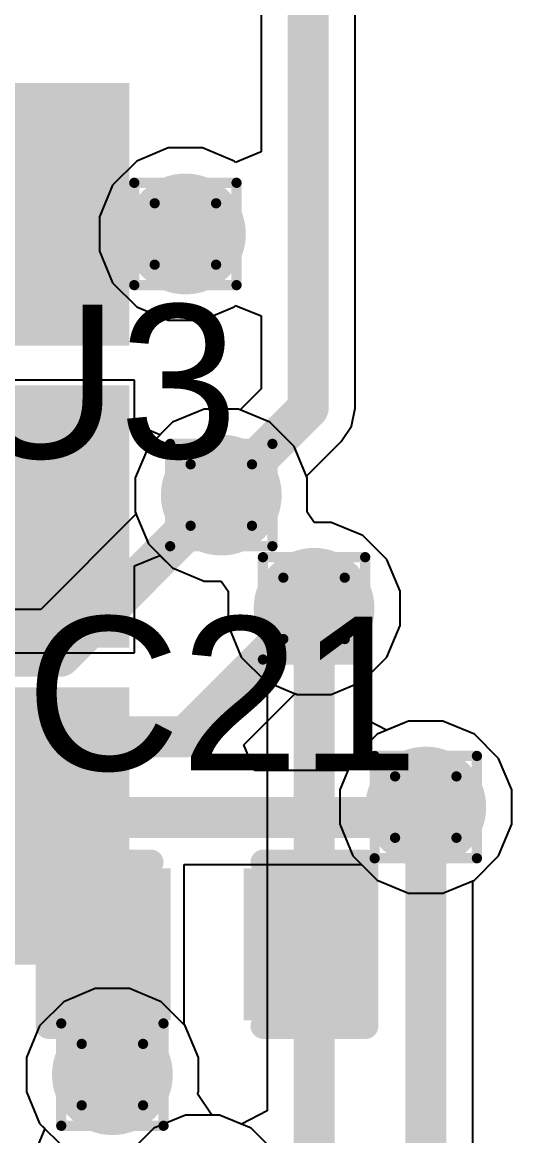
# Model space of a CAD drawing. Header units: inches. Extents: x -22 to 5433, y -13 to 5447.
# Drawn here: x 32.63 to 35.06, y 15.31 to 20.83 of the extents above; entities that cross this region are included whole.
import ezdxf

# ---------------------------------------------------------------- set-up
doc = ezdxf.new("R2010")
doc.units = ezdxf.units.IN
for name, color, linetype in [('Bottom Layer', 5, 'Continuous'), ('Bottom Paste', 16, 'Continuous'), ('Bottom Solder', 6, 'Continuous'), ('Drill Drawing', 1, 'Continuous'), ('Ground', 16, 'Continuous'), ('Power', 76, 'Continuous'), ('Top Layer', 1, 'Continuous'), ('Top Overlay', 2, 'Continuous'), ('Top Paste', 8, 'Continuous'), ('Top Solder', 216, 'Continuous'), ('Via Holes', 16, 'Continuous')]:
    doc.layers.add(name, color=color, linetype=linetype)
doc.styles.add('Arial', font='', dxfattribs={"height": 0.2})
doc.styles.get('Arial').set_extended_font_data('Arial')

msp = doc.modelspace()

# ---------------------------------------------------------------- hatches: boundary and pattern name
at = {"layer": 'Bottom Layer'}
for points in [[(30.8576, 20.4309), (33.0576, 20.4309), (33.0576, 19.3309), (30.8576, 19.3309)], [(30.8576, 18.9309), (33.0576, 18.9309), (33.0576, 17.8309), (30.8576, 17.8309)], [(30.8576, 17.4309), (33.0576, 17.4309), (33.0576, 16.3309), (30.8576, 16.3309)]]:
    msp.add_hatch(color=5, dxfattribs=at).paths.add_polyline_path(points)
h = msp.add_hatch(color=5, dxfattribs=at)
edge = h.paths.add_edge_path()
edge.add_arc((33.4379, 19.7832), 0.3, 0, 360)
h = msp.add_hatch(color=5, dxfattribs=at)
edge = h.paths.add_edge_path()
edge.add_arc((33.6161, 18.4873), 0.3, 0, 360)
h = msp.add_hatch(color=5, dxfattribs=at)
edge = h.paths.add_edge_path()
edge.add_arc((34.0768, 17.9249), 0.3, 0, 360)
h = msp.add_hatch(color=5, dxfattribs=at)
edge = h.paths.add_edge_path()
edge.add_arc((34.6317, 16.9384), 0.3, 0, 360)
h = msp.add_hatch(color=5, dxfattribs=at)
edge = h.paths.add_edge_path()
edge.add_arc((33.0752, 15.6106), 0.3, 0, 360)
at = {"layer": 'Bottom Paste'}
for points in [[(30.8576, 20.4309), (33.0576, 20.4309), (33.0576, 19.3309), (30.8576, 19.3309)], [(30.8576, 18.9309), (33.0576, 18.9309), (33.0576, 17.8309), (30.8576, 17.8309)], [(30.8576, 17.4309), (33.0576, 17.4309), (33.0576, 16.3309), (30.8576, 16.3309)]]:
    msp.add_hatch(color=16, dxfattribs=at).paths.add_polyline_path(points)
at = {"layer": 'Bottom Solder'}
for points in [[(30.756, 20.5325), (33.1592, 20.5325), (33.1592, 19.2293), (30.756, 19.2293)], [(30.756, 19.0325), (33.1592, 19.0325), (33.1592, 17.7293), (30.756, 17.7293)], [(30.756, 17.5325), (33.1592, 17.5325), (33.1592, 16.2293), (30.756, 16.2293)]]:
    msp.add_hatch(color=6, dxfattribs=at).paths.add_polyline_path(points)
at = {"layer": 'Ground'}
h = msp.add_hatch(color=16, dxfattribs=at)
edge = h.paths.add_edge_path()
edge.add_arc((33.4379, 19.7832), 0.3, 0, 360)
h = msp.add_hatch(color=16, dxfattribs=at)
edge = h.paths.add_edge_path()
edge.add_arc((33.6161, 18.4873), 0.3, 0, 360)
h = msp.add_hatch(color=16, dxfattribs=at)
edge = h.paths.add_edge_path()
edge.add_arc((34.0768, 17.9249), 0.3, 0, 360)
h = msp.add_hatch(color=16, dxfattribs=at)
edge = h.paths.add_edge_path()
edge.add_arc((34.6317, 16.9384), 0.3, 0, 360)
h = msp.add_hatch(color=16, dxfattribs=at)
edge = h.paths.add_edge_path()
edge.add_arc((33.0752, 15.6106), 0.3, 0, 360)
at = {"layer": 'Power'}
h = msp.add_hatch(color=76, dxfattribs=at)
edge = h.paths.add_edge_path()
edge.add_arc((33.4379, 19.7832), 0.3, 0, 360)
h = msp.add_hatch(color=76, dxfattribs=at)
edge = h.paths.add_edge_path()
edge.add_arc((33.6161, 18.4873), 0.3, 0, 360)
h = msp.add_hatch(color=76, dxfattribs=at)
edge = h.paths.add_edge_path()
edge.add_arc((34.0768, 17.9249), 0.3, 0, 360)
h = msp.add_hatch(color=76, dxfattribs=at)
edge = h.paths.add_edge_path()
edge.add_arc((34.6317, 16.9384), 0.3, 0, 360)
h = msp.add_hatch(color=76, dxfattribs=at)
edge = h.paths.add_edge_path()
edge.add_arc((33.0752, 15.6106), 0.3, 0, 360)
at = {"layer": 'Top Layer'}
h = msp.add_hatch(color=1, dxfattribs=at)
edge = h.paths.add_edge_path()
edge.add_arc((33.4379, 19.7832), 0.3, 0, 360)
h = msp.add_hatch(color=1, dxfattribs=at)
edge = h.paths.add_edge_path()
edge.add_arc((33.6161, 18.4873), 0.3, 0, 360)
h = msp.add_hatch(color=1, dxfattribs=at)
edge = h.paths.add_edge_path()
edge.add_arc((34.0768, 17.9249), 0.3, 0, 360)
h = msp.add_hatch(color=1, dxfattribs=at)
edge = h.paths.add_edge_path()
edge.add_arc((34.6317, 16.9384), 0.3, 0, 360)
for points in [[(33.304, 16.5752), (33.304, 15.9402), (32.8468, 15.9402), (32.8468, 16.5752)], [(34.2438, 16.5752), (34.2438, 15.9402), (33.7866, 15.9402), (33.7866, 16.5752)]]:
    msp.add_hatch(color=1, dxfattribs=at).paths.add_polyline_path(points)
h = msp.add_hatch(color=1, dxfattribs=at)
edge = h.paths.add_edge_path()
edge.add_arc((33.0752, 15.6106), 0.3, 0, 360)
at = {"layer": 'Top Paste'}
for points in [[(33.304, 16.5752), (33.304, 15.9402), (32.8468, 15.9402), (32.8468, 16.5752)], [(34.2438, 16.5752), (34.2438, 15.9402), (33.7866, 15.9402), (33.7866, 16.5752)]]:
    msp.add_hatch(color=8, dxfattribs=at).paths.add_polyline_path(points)
at = {"layer": 'Top Solder'}
for points in [[(33.364, 16.6352), (33.364, 15.8802), (32.7868, 15.8802), (32.7868, 16.6352)], [(34.3038, 16.6352), (34.3038, 15.8802), (33.7266, 15.8802), (33.7266, 16.6352)]]:
    msp.add_hatch(color=216, dxfattribs=at).paths.add_polyline_path(points)
at = {"layer": 'Via Holes'}
h = msp.add_hatch(color=7, dxfattribs=at)
edge = h.paths.add_edge_path()
edge.add_arc((33.4379, 19.7832), 0.15, 0, 360)
h = msp.add_hatch(color=7, dxfattribs=at)
edge = h.paths.add_edge_path()
edge.add_arc((33.6161, 18.4873), 0.15, 0, 360)
h = msp.add_hatch(color=7, dxfattribs=at)
edge = h.paths.add_edge_path()
edge.add_arc((34.0768, 17.9249), 0.15, 0, 360)
h = msp.add_hatch(color=7, dxfattribs=at)
edge = h.paths.add_edge_path()
edge.add_arc((34.6317, 16.9384), 0.15, 0, 360)
h = msp.add_hatch(color=7, dxfattribs=at)
edge = h.paths.add_edge_path()
edge.add_arc((33.0752, 15.6106), 0.15, 0, 360)

# ---------------------------------------------------------------- linework, layer by layer
at = {"layer": 'Bottom Layer'}
for p, q in [((33.1846, 19.0579), (30.8611, 19.0579)), ((33.1846, 18.8392), (33.1846, 19.0579)), ((33.5312, 18.9143), (33.3742, 18.8492)), ((33.7011, 18.9143), (33.5312, 18.9143)), ((33.858, 18.8492), (33.7011, 18.9143)), ((33.3742, 18.8492), (33.3116, 18.7866)), ((33.9781, 18.7291), (33.858, 18.8492)), ((33.3116, 18.7866), (33.1846, 18.8392)), ((34.0431, 18.5722), (33.9781, 18.7291)), ((34.0431, 18.4023), (34.0431, 18.5722)), ((34.0768, 18.3519), (34.0431, 18.4023)), ((34.1618, 18.3519), (34.0768, 18.3519)), ((34.3187, 18.2869), (34.1618, 18.3519)), ((34.4388, 18.1668), (34.3187, 18.2869)), ((33.1846, 18.1353), (33.3116, 18.1879)), ((33.3116, 18.1879), (33.3742, 18.1253)), ((33.1846, 17.7039), (33.1846, 18.1353)), ((34.5038, 18.0098), (34.4388, 18.1668)), ((33.3742, 18.1253), (33.5312, 18.0603)), ((33.5312, 18.0603), (33.6161, 18.0603)), ((33.6161, 18.0603), (33.6498, 18.0098)), ((33.6498, 18.0098), (33.6498, 17.8399)), ((34.5038, 17.8399), (34.5038, 18.0098)), ((33.6498, 17.8399), (33.7148, 17.683)), ((34.4388, 17.683), (34.5038, 17.8399)), ((30.8611, 17.7039), (33.1846, 17.7039)), ((33.7148, 17.683), (33.835, 17.5629)), ((34.3187, 17.5629), (34.4388, 17.683)), ((33.835, 17.5629), (33.9919, 17.4979)), ((34.1618, 17.4979), (34.3187, 17.5629)), ((33.9919, 17.4979), (34.1618, 17.4979)), ((34.5467, 17.3654), (34.3898, 17.3004)), ((34.7166, 17.3654), (34.5467, 17.3654)), ((34.8735, 17.3004), (34.7166, 17.3654)), ((34.3898, 17.3004), (34.2697, 17.1803)), ((34.9937, 17.1803), (34.8735, 17.3004)), ((34.2697, 17.1803), (34.2047, 17.0234)), ((35.0587, 17.0234), (34.9937, 17.1803)), ((34.2047, 17.0234), (34.2047, 16.8535)), ((35.0587, 16.8535), (35.0587, 17.0234)), ((34.2047, 16.8535), (34.2697, 16.6966)), ((34.9937, 16.6966), (35.0587, 16.8535)), ((34.2697, 16.6966), (34.3898, 16.5765)), ((34.8735, 16.5765), (34.9937, 16.6966)), ((34.3898, 16.5765), (34.5467, 16.5114)), ((34.7166, 16.5114), (34.8735, 16.5765)), ((34.5467, 16.5114), (34.7166, 16.5114)), ((32.9902, 16.0376), (32.8333, 15.9725)), ((33.1601, 16.0376), (32.9902, 16.0376)), ((33.317, 15.9725), (33.1601, 16.0376)), ((32.8333, 15.9725), (32.7132, 15.8524)), ((33.4371, 15.8524), (33.317, 15.9725)), ((32.7132, 15.8524), (32.6482, 15.6955)), ((33.5022, 15.6955), (33.4371, 15.8524)), ((32.6482, 15.6955), (32.6482, 15.5256)), ((33.5022, 15.5256), (33.5022, 15.6955)), ((32.6482, 15.5256), (32.7132, 15.3687)), ((33.4979, 15.5152), (33.5022, 15.5256)), ((33.5684, 15.4096), (33.4979, 15.5152)), ((32.7132, 15.3687), (32.8333, 15.2486)), ((33.6078, 15.4096), (33.5684, 15.4096)), ((33.7647, 15.3446), (33.6078, 15.4096)), ((33.8848, 15.2245), (33.7647, 15.3446))]:
    msp.add_line(p, q, dxfattribs=at)
at = {"layer": 'Drill Drawing'}
for points in [[(33.1839, 20.0372, 0.0508, 0.0508, 0), (33.6919, 20.0372, 0.0508, 0.0508, 0)], [(33.1839, 19.5292, 0.0508, 0.0508, 0), (33.1839, 20.0372, 0.0508, 0.0508, 0)], [(33.6919, 19.5292, 0.0508, 0.0508, 0), (33.6919, 20.0372, 0.0508, 0.0508, 0)], [(33.2855, 19.9356, 0.0508, 0.0508, 0), (33.5903, 19.9356, 0.0508, 0.0508, 0)], [(33.2855, 19.6308, 0.0508, 0.0508, 0), (33.2855, 19.9356, 0.0508, 0.0508, 0)], [(33.5903, 19.6308, 0.0508, 0.0508, 0), (33.5903, 19.9356, 0.0508, 0.0508, 0)], [(33.2855, 19.6308, 0.0508, 0.0508, 0), (33.5903, 19.6308, 0.0508, 0.0508, 0)], [(33.1839, 19.5292, 0.0508, 0.0508, 0), (33.6919, 19.5292, 0.0508, 0.0508, 0)], [(33.3621, 18.7413, 0.0508, 0.0508, 0), (33.8701, 18.7413, 0.0508, 0.0508, 0)], [(33.3621, 18.2333, 0.0508, 0.0508, 0), (33.3621, 18.7413, 0.0508, 0.0508, 0)], [(33.8701, 18.2333, 0.0508, 0.0508, 0), (33.8701, 18.7413, 0.0508, 0.0508, 0)], [(33.4637, 18.6397, 0.0508, 0.0508, 0), (33.7685, 18.6397, 0.0508, 0.0508, 0)], [(33.4637, 18.3349, 0.0508, 0.0508, 0), (33.4637, 18.6397, 0.0508, 0.0508, 0)], [(33.7685, 18.3349, 0.0508, 0.0508, 0), (33.7685, 18.6397, 0.0508, 0.0508, 0)], [(33.4637, 18.3349, 0.0508, 0.0508, 0), (33.7685, 18.3349, 0.0508, 0.0508, 0)], [(33.3621, 18.2333, 0.0508, 0.0508, 0), (33.8701, 18.2333, 0.0508, 0.0508, 0)], [(33.8228, 18.1789, 0.0508, 0.0508, 0), (34.3308, 18.1789, 0.0508, 0.0508, 0)], [(33.8228, 17.6709, 0.0508, 0.0508, 0), (33.8228, 18.1789, 0.0508, 0.0508, 0)], [(34.3308, 17.6709, 0.0508, 0.0508, 0), (34.3308, 18.1789, 0.0508, 0.0508, 0)], [(33.9244, 18.0773, 0.0508, 0.0508, 0), (34.2292, 18.0773, 0.0508, 0.0508, 0)], [(33.9244, 17.7725, 0.0508, 0.0508, 0), (33.9244, 18.0773, 0.0508, 0.0508, 0)], [(34.2292, 17.7725, 0.0508, 0.0508, 0), (34.2292, 18.0773, 0.0508, 0.0508, 0)], [(33.9244, 17.7725, 0.0508, 0.0508, 0), (34.2292, 17.7725, 0.0508, 0.0508, 0)], [(33.8228, 17.6709, 0.0508, 0.0508, 0), (34.3308, 17.6709, 0.0508, 0.0508, 0)], [(34.3777, 17.1924, 0.0508, 0.0508, 0), (34.8857, 17.1924, 0.0508, 0.0508, 0)], [(34.3777, 16.6844, 0.0508, 0.0508, 0), (34.3777, 17.1924, 0.0508, 0.0508, 0)], [(34.8857, 16.6844, 0.0508, 0.0508, 0), (34.8857, 17.1924, 0.0508, 0.0508, 0)], [(34.4793, 17.0908, 0.0508, 0.0508, 0), (34.7841, 17.0908, 0.0508, 0.0508, 0)], [(34.4793, 16.786, 0.0508, 0.0508, 0), (34.4793, 17.0908, 0.0508, 0.0508, 0)], [(34.7841, 16.786, 0.0508, 0.0508, 0), (34.7841, 17.0908, 0.0508, 0.0508, 0)], [(34.4793, 16.786, 0.0508, 0.0508, 0), (34.7841, 16.786, 0.0508, 0.0508, 0)], [(34.3777, 16.6844, 0.0508, 0.0508, 0), (34.8857, 16.6844, 0.0508, 0.0508, 0)], [(32.8212, 15.8646, 0.0508, 0.0508, 0), (33.3292, 15.8646, 0.0508, 0.0508, 0)], [(32.8212, 15.3566, 0.0508, 0.0508, 0), (32.8212, 15.8646, 0.0508, 0.0508, 0)], [(33.3292, 15.3566, 0.0508, 0.0508, 0), (33.3292, 15.8646, 0.0508, 0.0508, 0)], [(32.9228, 15.763, 0.0508, 0.0508, 0), (33.2276, 15.763, 0.0508, 0.0508, 0)], [(32.9228, 15.4582, 0.0508, 0.0508, 0), (32.9228, 15.763, 0.0508, 0.0508, 0)], [(33.2276, 15.4582, 0.0508, 0.0508, 0), (33.2276, 15.763, 0.0508, 0.0508, 0)], [(32.9228, 15.4582, 0.0508, 0.0508, 0), (33.2276, 15.4582, 0.0508, 0.0508, 0)], [(32.8212, 15.3566, 0.0508, 0.0508, 0), (33.3292, 15.3566, 0.0508, 0.0508, 0)]]:
    msp.add_lwpolyline(points, format="xyseb", dxfattribs=at)
for points in [[(33.1712, 20.0372, 0.0254, 0.0254, 1), (33.1966, 20.0372, 0.0254, 0.0254, 1)], [(33.1712, 20.0372, 0.0254, 0.0254, 1), (33.1966, 20.0372, 0.0254, 0.0254, 1)], [(33.6792, 20.0372, 0.0254, 0.0254, 1), (33.7046, 20.0372, 0.0254, 0.0254, 1)], [(33.6792, 20.0372, 0.0254, 0.0254, 1), (33.7046, 20.0372, 0.0254, 0.0254, 1)], [(33.2728, 19.9356, 0.0254, 0.0254, 1), (33.2982, 19.9356, 0.0254, 0.0254, 1)], [(33.2728, 19.9356, 0.0254, 0.0254, 1), (33.2982, 19.9356, 0.0254, 0.0254, 1)], [(33.5776, 19.9356, 0.0254, 0.0254, 1), (33.603, 19.9356, 0.0254, 0.0254, 1)], [(33.5776, 19.9356, 0.0254, 0.0254, 1), (33.603, 19.9356, 0.0254, 0.0254, 1)], [(33.2728, 19.6308, 0.0254, 0.0254, 1), (33.2982, 19.6308, 0.0254, 0.0254, 1)], [(33.2728, 19.6308, 0.0254, 0.0254, 1), (33.2982, 19.6308, 0.0254, 0.0254, 1)], [(33.5776, 19.6308, 0.0254, 0.0254, 1), (33.603, 19.6308, 0.0254, 0.0254, 1)], [(33.5776, 19.6308, 0.0254, 0.0254, 1), (33.603, 19.6308, 0.0254, 0.0254, 1)], [(33.1712, 19.5292, 0.0254, 0.0254, 1), (33.1966, 19.5292, 0.0254, 0.0254, 1)], [(33.1712, 19.5292, 0.0254, 0.0254, 1), (33.1966, 19.5292, 0.0254, 0.0254, 1)], [(33.6792, 19.5292, 0.0254, 0.0254, 1), (33.7046, 19.5292, 0.0254, 0.0254, 1)], [(33.6792, 19.5292, 0.0254, 0.0254, 1), (33.7046, 19.5292, 0.0254, 0.0254, 1)], [(33.3494, 18.7413, 0.0254, 0.0254, 1), (33.3748, 18.7413, 0.0254, 0.0254, 1)], [(33.3494, 18.7413, 0.0254, 0.0254, 1), (33.3748, 18.7413, 0.0254, 0.0254, 1)], [(33.8574, 18.7413, 0.0254, 0.0254, 1), (33.8828, 18.7413, 0.0254, 0.0254, 1)], [(33.8574, 18.7413, 0.0254, 0.0254, 1), (33.8828, 18.7413, 0.0254, 0.0254, 1)], [(33.451, 18.6397, 0.0254, 0.0254, 1), (33.4764, 18.6397, 0.0254, 0.0254, 1)], [(33.451, 18.6397, 0.0254, 0.0254, 1), (33.4764, 18.6397, 0.0254, 0.0254, 1)], [(33.7558, 18.6397, 0.0254, 0.0254, 1), (33.7812, 18.6397, 0.0254, 0.0254, 1)], [(33.7558, 18.6397, 0.0254, 0.0254, 1), (33.7812, 18.6397, 0.0254, 0.0254, 1)], [(33.451, 18.3349, 0.0254, 0.0254, 1), (33.4764, 18.3349, 0.0254, 0.0254, 1)], [(33.451, 18.3349, 0.0254, 0.0254, 1), (33.4764, 18.3349, 0.0254, 0.0254, 1)], [(33.7558, 18.3349, 0.0254, 0.0254, 1), (33.7812, 18.3349, 0.0254, 0.0254, 1)], [(33.7558, 18.3349, 0.0254, 0.0254, 1), (33.7812, 18.3349, 0.0254, 0.0254, 1)], [(33.3494, 18.2333, 0.0254, 0.0254, 1), (33.3748, 18.2333, 0.0254, 0.0254, 1)], [(33.3494, 18.2333, 0.0254, 0.0254, 1), (33.3748, 18.2333, 0.0254, 0.0254, 1)], [(33.8574, 18.2333, 0.0254, 0.0254, 1), (33.8828, 18.2333, 0.0254, 0.0254, 1)], [(33.8574, 18.2333, 0.0254, 0.0254, 1), (33.8828, 18.2333, 0.0254, 0.0254, 1)], [(33.8101, 18.1789, 0.0254, 0.0254, 1), (33.8355, 18.1789, 0.0254, 0.0254, 1)], [(33.8101, 18.1789, 0.0254, 0.0254, 1), (33.8355, 18.1789, 0.0254, 0.0254, 1)], [(34.3181, 18.1789, 0.0254, 0.0254, 1), (34.3435, 18.1789, 0.0254, 0.0254, 1)], [(34.3181, 18.1789, 0.0254, 0.0254, 1), (34.3435, 18.1789, 0.0254, 0.0254, 1)], [(33.9117, 18.0773, 0.0254, 0.0254, 1), (33.9371, 18.0773, 0.0254, 0.0254, 1)], [(33.9117, 18.0773, 0.0254, 0.0254, 1), (33.9371, 18.0773, 0.0254, 0.0254, 1)], [(34.2165, 18.0773, 0.0254, 0.0254, 1), (34.2419, 18.0773, 0.0254, 0.0254, 1)], [(34.2165, 18.0773, 0.0254, 0.0254, 1), (34.2419, 18.0773, 0.0254, 0.0254, 1)], [(33.9117, 17.7725, 0.0254, 0.0254, 1), (33.9371, 17.7725, 0.0254, 0.0254, 1)], [(33.9117, 17.7725, 0.0254, 0.0254, 1), (33.9371, 17.7725, 0.0254, 0.0254, 1)], [(34.2165, 17.7725, 0.0254, 0.0254, 1), (34.2419, 17.7725, 0.0254, 0.0254, 1)], [(34.2165, 17.7725, 0.0254, 0.0254, 1), (34.2419, 17.7725, 0.0254, 0.0254, 1)], [(33.8101, 17.6709, 0.0254, 0.0254, 1), (33.8355, 17.6709, 0.0254, 0.0254, 1)], [(33.8101, 17.6709, 0.0254, 0.0254, 1), (33.8355, 17.6709, 0.0254, 0.0254, 1)], [(34.3181, 17.6709, 0.0254, 0.0254, 1), (34.3435, 17.6709, 0.0254, 0.0254, 1)], [(34.3181, 17.6709, 0.0254, 0.0254, 1), (34.3435, 17.6709, 0.0254, 0.0254, 1)], [(34.365, 17.1924, 0.0254, 0.0254, 1), (34.3904, 17.1924, 0.0254, 0.0254, 1)], [(34.365, 17.1924, 0.0254, 0.0254, 1), (34.3904, 17.1924, 0.0254, 0.0254, 1)], [(34.873, 17.1924, 0.0254, 0.0254, 1), (34.8984, 17.1924, 0.0254, 0.0254, 1)], [(34.873, 17.1924, 0.0254, 0.0254, 1), (34.8984, 17.1924, 0.0254, 0.0254, 1)], [(34.4666, 17.0908, 0.0254, 0.0254, 1), (34.492, 17.0908, 0.0254, 0.0254, 1)], [(34.4666, 17.0908, 0.0254, 0.0254, 1), (34.492, 17.0908, 0.0254, 0.0254, 1)], [(34.7714, 17.0908, 0.0254, 0.0254, 1), (34.7968, 17.0908, 0.0254, 0.0254, 1)], [(34.7714, 17.0908, 0.0254, 0.0254, 1), (34.7968, 17.0908, 0.0254, 0.0254, 1)], [(34.4666, 16.786, 0.0254, 0.0254, 1), (34.492, 16.786, 0.0254, 0.0254, 1)], [(34.4666, 16.786, 0.0254, 0.0254, 1), (34.492, 16.786, 0.0254, 0.0254, 1)], [(34.7714, 16.786, 0.0254, 0.0254, 1), (34.7968, 16.786, 0.0254, 0.0254, 1)], [(34.7714, 16.786, 0.0254, 0.0254, 1), (34.7968, 16.786, 0.0254, 0.0254, 1)], [(34.365, 16.6844, 0.0254, 0.0254, 1), (34.3904, 16.6844, 0.0254, 0.0254, 1)], [(34.365, 16.6844, 0.0254, 0.0254, 1), (34.3904, 16.6844, 0.0254, 0.0254, 1)], [(34.873, 16.6844, 0.0254, 0.0254, 1), (34.8984, 16.6844, 0.0254, 0.0254, 1)], [(34.873, 16.6844, 0.0254, 0.0254, 1), (34.8984, 16.6844, 0.0254, 0.0254, 1)], [(32.8085, 15.8646, 0.0254, 0.0254, 1), (32.8339, 15.8646, 0.0254, 0.0254, 1)], [(32.8085, 15.8646, 0.0254, 0.0254, 1), (32.8339, 15.8646, 0.0254, 0.0254, 1)], [(33.3165, 15.8646, 0.0254, 0.0254, 1), (33.3419, 15.8646, 0.0254, 0.0254, 1)], [(33.3165, 15.8646, 0.0254, 0.0254, 1), (33.3419, 15.8646, 0.0254, 0.0254, 1)], [(32.9101, 15.763, 0.0254, 0.0254, 1), (32.9355, 15.763, 0.0254, 0.0254, 1)], [(32.9101, 15.763, 0.0254, 0.0254, 1), (32.9355, 15.763, 0.0254, 0.0254, 1)], [(33.2149, 15.763, 0.0254, 0.0254, 1), (33.2403, 15.763, 0.0254, 0.0254, 1)], [(33.2149, 15.763, 0.0254, 0.0254, 1), (33.2403, 15.763, 0.0254, 0.0254, 1)], [(32.9101, 15.4582, 0.0254, 0.0254, 1), (32.9355, 15.4582, 0.0254, 0.0254, 1)], [(32.9101, 15.4582, 0.0254, 0.0254, 1), (32.9355, 15.4582, 0.0254, 0.0254, 1)], [(33.2149, 15.4582, 0.0254, 0.0254, 1), (33.2403, 15.4582, 0.0254, 0.0254, 1)], [(33.2149, 15.4582, 0.0254, 0.0254, 1), (33.2403, 15.4582, 0.0254, 0.0254, 1)], [(32.8085, 15.3566, 0.0254, 0.0254, 1), (32.8339, 15.3566, 0.0254, 0.0254, 1)], [(32.8085, 15.3566, 0.0254, 0.0254, 1), (32.8339, 15.3566, 0.0254, 0.0254, 1)], [(33.3165, 15.3566, 0.0254, 0.0254, 1), (33.3419, 15.3566, 0.0254, 0.0254, 1)], [(33.3165, 15.3566, 0.0254, 0.0254, 1), (33.3419, 15.3566, 0.0254, 0.0254, 1)]]:
    msp.add_lwpolyline(points, format="xyseb", close=True, dxfattribs=at)
at = {"layer": 'Ground'}
for p, q in [((33.5312, 18.9143), (33.3742, 18.8492)), ((33.7011, 18.9143), (33.5312, 18.9143)), ((33.858, 18.8492), (33.7011, 18.9143)), ((33.3742, 18.8492), (33.2541, 18.7291)), ((33.9781, 18.7291), (33.858, 18.8492)), ((33.2541, 18.7291), (33.1891, 18.5722)), ((34.0431, 18.5722), (33.9781, 18.7291)), ((33.1891, 18.5722), (33.1891, 18.4023)), ((34.0431, 18.4023), (34.0431, 18.5722)), ((33.1891, 18.4023), (33.2541, 18.2454)), ((34.0768, 18.3519), (34.0431, 18.4023)), ((34.1618, 18.3519), (34.0768, 18.3519)), ((34.3187, 18.2869), (34.1618, 18.3519)), ((33.2541, 18.2454), (33.3742, 18.1253)), ((34.4388, 18.1668), (34.3187, 18.2869)), ((34.5038, 18.0098), (34.4388, 18.1668)), ((33.3742, 18.1253), (33.5312, 18.0603)), ((33.5312, 18.0603), (33.6161, 18.0603)), ((33.6161, 18.0603), (33.6498, 18.0098)), ((33.6498, 18.0098), (33.6498, 17.8399)), ((34.5038, 17.8399), (34.5038, 18.0098)), ((33.6498, 17.8399), (33.7148, 17.683)), ((34.4388, 17.683), (34.5038, 17.8399)), ((33.7148, 17.683), (33.835, 17.5629)), ((34.3187, 17.5629), (34.4388, 17.683)), ((33.835, 17.5629), (33.8438, 17.5592)), ((33.8438, 17.5592), (33.8438, 15.4315)), ((34.3099, 17.5592), (34.3187, 17.5629)), ((34.3099, 17.3865), (34.3099, 17.5592)), ((34.4369, 17.32), (34.3099, 17.3865)), ((34.5467, 17.3654), (34.4369, 17.32)), ((34.7166, 17.3654), (34.5467, 17.3654)), ((34.8735, 17.3004), (34.7166, 17.3654)), ((34.9937, 17.1803), (34.8735, 17.3004)), ((35.0587, 17.0234), (34.9937, 17.1803)), ((35.0587, 16.8535), (35.0587, 17.0234)), ((34.9937, 16.6966), (35.0587, 16.8535)), ((34.8735, 16.5765), (34.9937, 16.6966)), ((34.8647, 16.5728), (34.8735, 16.5765)), ((34.8647, 7.4554), (34.8647, 16.5728)), ((32.9902, 16.0376), (32.8333, 15.9725)), ((33.1601, 16.0376), (32.9902, 16.0376)), ((33.317, 15.9725), (33.1601, 16.0376)), ((32.8333, 15.9725), (32.7132, 15.8524)), ((33.4371, 15.8524), (33.317, 15.9725)), ((32.7132, 15.8524), (32.6482, 15.6955)), ((33.5022, 15.6955), (33.4371, 15.8524)), ((32.6482, 15.6955), (32.6482, 15.5256)), ((33.5022, 15.5256), (33.5022, 15.6955)), ((32.6482, 15.5256), (32.7132, 15.3687)), ((33.4979, 15.5152), (33.5022, 15.5256)), ((33.5684, 15.4096), (33.4979, 15.5152)), ((33.8438, 15.4315), (33.7167, 15.3645)), ((32.7132, 15.3687), (32.7391, 15.3427)), ((33.6078, 15.4096), (33.5684, 15.4096)), ((33.7167, 15.3645), (33.6078, 15.4096)), ((32.7391, 15.3427), (32.6865, 15.2157))]:
    msp.add_line(p, q, dxfattribs=at)
for points in [[(34.0768, 7.0351, 0.2032, 0.2032, 0), (34.0768, 17.9249, 0.2032, 0.2032, 0)], [(34.6317, 7.3588, 0.2032, 0.2032, 0), (34.6317, 16.9384, 0.2032, 0.2032, 0)]]:
    msp.add_lwpolyline(points, format="xyseb", dxfattribs=at)
for points in [[(34.026, 17.9249, 0.1016, 0.1016, 1), (34.1276, 17.9249, 0.1016, 0.1016, 1)], [(34.5809, 16.9384, 0.1016, 0.1016, 1), (34.6825, 16.9384, 0.1016, 0.1016, 1)]]:
    msp.add_lwpolyline(points, format="xyseb", close=True, dxfattribs=at)
at = {"layer": 'Power'}
for p, q in [((33.8144, 27.2988), (33.8144, 20.1902)), ((34.2805, 18.9186), (34.2805, 27.2022)), ((33.3529, 20.2102), (33.196, 20.1452)), ((33.5228, 20.2102), (33.3529, 20.2102)), ((33.6797, 20.1452), (33.5228, 20.2102)), ((33.8144, 20.1902), (33.6874, 20.1376)), ((33.196, 20.1452), (33.0759, 20.0251)), ((33.6874, 20.1376), (33.6797, 20.1452)), ((33.0759, 20.0251), (33.0109, 19.8682)), ((33.0109, 19.8682), (33.0109, 19.6983)), ((33.0109, 19.6983), (33.0759, 19.5414)), ((33.0759, 19.5414), (33.196, 19.4213)), ((33.196, 19.4213), (33.3529, 19.3562)), ((33.5228, 19.3562), (33.6797, 19.4213)), ((33.6797, 19.4213), (33.6874, 19.4289)), ((33.6874, 19.4289), (33.8144, 19.3763)), ((33.3529, 19.3562), (33.5228, 19.3562)), ((33.8144, 19.3763), (33.8144, 19.0152)), ((33.8144, 19.0152), (33.7098, 18.9106)), ((33.5312, 18.9143), (33.3742, 18.8492)), ((33.7011, 18.9143), (33.5312, 18.9143)), ((33.7098, 18.9106), (33.7011, 18.9143)), ((34.2628, 18.8294), (34.2805, 18.9186)), ((33.3742, 18.8492), (33.2541, 18.7291)), ((34.2123, 18.7538), (34.2628, 18.8294)), ((34.0395, 18.581), (34.2123, 18.7538)), ((33.2541, 18.7291), (33.1891, 18.5722)), ((33.1891, 18.5722), (33.1891, 18.4023)), ((34.0431, 18.5722), (34.0395, 18.581)), ((34.0431, 18.4023), (34.0431, 18.5722)), ((33.1891, 18.4023), (33.2541, 18.2454)), ((34.0768, 18.3519), (34.0431, 18.4023)), ((34.1618, 18.3519), (34.0768, 18.3519)), ((34.3187, 18.2869), (34.1618, 18.3519)), ((33.2541, 18.2454), (33.3742, 18.1253)), ((34.4388, 18.1668), (34.3187, 18.2869)), ((34.5038, 18.0098), (34.4388, 18.1668)), ((33.3742, 18.1253), (33.5312, 18.0603)), ((33.5312, 18.0603), (33.6161, 18.0603)), ((33.6161, 18.0603), (33.6498, 18.0098)), ((33.6498, 18.0098), (33.6498, 17.8399)), ((34.5038, 17.8399), (34.5038, 18.0098)), ((33.6498, 17.8399), (33.7148, 17.683)), ((34.4388, 17.683), (34.5038, 17.8399)), ((33.7148, 17.683), (33.835, 17.5629)), ((34.3187, 17.5629), (34.4388, 17.683)), ((33.835, 17.5629), (33.9919, 17.4979)), ((34.1618, 17.4979), (34.3187, 17.5629)), ((33.9919, 17.4979), (34.1618, 17.4979)), ((34.5467, 17.3654), (34.3898, 17.3004)), ((34.7166, 17.3654), (34.5467, 17.3654)), ((34.8735, 17.3004), (34.7166, 17.3654)), ((34.3898, 17.3004), (34.2697, 17.1803)), ((34.9937, 17.1803), (34.8735, 17.3004)), ((34.2697, 17.1803), (34.2047, 17.0234)), ((35.0587, 17.0234), (34.9937, 17.1803)), ((34.2047, 17.0234), (34.2047, 16.8535)), ((35.0587, 16.8535), (35.0587, 17.0234)), ((34.2047, 16.8535), (34.2697, 16.6966)), ((34.9937, 16.6966), (35.0587, 16.8535)), ((34.2697, 16.6966), (34.3898, 16.5765)), ((34.8735, 16.5765), (34.9937, 16.6966)), ((34.3898, 16.5765), (34.5467, 16.5114)), ((34.7166, 16.5114), (34.8735, 16.5765)), ((34.5467, 16.5114), (34.7166, 16.5114)), ((33.4379, 15.4096), (33.281, 15.3446)), ((33.6078, 15.4096), (33.4379, 15.4096)), ((33.7647, 15.3446), (33.6078, 15.4096)), ((33.281, 15.3446), (33.1608, 15.2245)), ((33.8848, 15.2245), (33.7647, 15.3446))]:
    msp.add_line(p, q, dxfattribs=at)
for points in [[(34.0475, 18.9186, 0.2032, 0.2032, 0), (34.0475, 27.2988, 0.2032, 0.2032, 0)], [(33.6161, 18.4873, 0.2032, 0.2032, 0), (34.0475, 18.9186, 0.2032, 0.2032, 0)]]:
    msp.add_lwpolyline(points, format="xyseb", dxfattribs=at)
for points in [[(33.9967, 18.9186, 0.1016, 0.1016, 1), (34.0983, 18.9186, 0.1016, 0.1016, 1)], [(33.9967, 18.9186, 0.1016, 0.1016, 1), (34.0983, 18.9186, 0.1016, 0.1016, 1)], [(33.5653, 18.4873, 0.1016, 0.1016, 1), (33.6669, 18.4873, 0.1016, 0.1016, 1)]]:
    msp.add_lwpolyline(points, format="xyseb", close=True, dxfattribs=at)
at = {"layer": 'Top Layer'}
for p, q in [((33.5312, 18.9143), (33.3742, 18.8492)), ((33.7011, 18.9143), (33.5312, 18.9143)), ((33.858, 18.8492), (33.7011, 18.9143)), ((33.3742, 18.8492), (33.2541, 18.7291)), ((33.9781, 18.7291), (33.858, 18.8492)), ((33.2541, 18.7291), (33.1891, 18.5722)), ((34.0431, 18.5722), (33.9781, 18.7291)), ((33.1891, 18.5722), (33.1891, 18.4023)), ((34.0431, 18.4023), (34.0431, 18.5722)), ((33.1928, 18.3935), (32.7191, 17.9198)), ((33.1891, 18.4023), (33.1928, 18.3935)), ((34.0768, 18.3519), (34.0431, 18.4023)), ((34.1618, 18.3519), (34.0768, 18.3519)), ((34.3187, 18.2869), (34.1618, 18.3519)), ((34.4388, 18.1668), (34.3187, 18.2869)), ((34.5038, 18.0098), (34.4388, 18.1668)), ((34.5038, 17.8399), (34.5038, 18.0098)), ((32.7191, 17.9198), (32.2855, 17.9198)), ((34.4388, 17.683), (34.5038, 17.8399)), ((34.3187, 17.5629), (34.4388, 17.683)), ((34.1618, 17.4979), (34.3187, 17.5629)), ((33.7284, 17.2468), (33.9831, 17.5015)), ((33.9831, 17.5015), (33.9919, 17.4979)), ((33.9919, 17.4979), (34.1618, 17.4979)), ((34.5467, 17.3654), (34.3898, 17.3004)), ((34.7166, 17.3654), (34.5467, 17.3654)), ((34.8735, 17.3004), (34.7166, 17.3654)), ((34.3898, 17.3004), (34.2697, 17.1803)), ((34.9937, 17.1803), (34.8735, 17.3004)), ((33.781, 17.1198), (33.7284, 17.2468)), ((34.2697, 17.1803), (34.2446, 17.1198)), ((35.0587, 17.0234), (34.9937, 17.1803)), ((34.2446, 17.1198), (33.781, 17.1198)), ((35.0587, 16.8535), (35.0587, 17.0234)), ((34.9937, 16.6966), (35.0587, 16.8535)), ((34.8735, 16.5765), (34.9937, 16.6966)), ((33.431, 15.8586), (33.431, 16.6537)), ((33.431, 16.6537), (34.3126, 16.6537)), ((34.3126, 16.6537), (34.3898, 16.5765)), ((34.3898, 16.5765), (34.5467, 16.5114)), ((34.7166, 16.5114), (34.8735, 16.5765)), ((34.5467, 16.5114), (34.7166, 16.5114)), ((33.4371, 15.8524), (33.431, 15.8586)), ((33.5022, 15.6955), (33.4371, 15.8524)), ((33.5022, 15.5256), (33.5022, 15.6955)), ((33.4979, 15.5152), (33.5022, 15.5256)), ((33.5684, 15.4096), (33.4979, 15.5152)), ((33.6078, 15.4096), (33.5684, 15.4096)), ((33.7647, 15.3446), (33.6078, 15.4096)), ((33.8848, 15.2245), (33.7647, 15.3446))]:
    msp.add_line(p, q, dxfattribs=at)
for points in [[(32.8156, 17.6868, 0.2032, 0.2032, 0), (33.6161, 18.4873, 0.2032, 0.2032, 0)], [(33.4387, 17.2868, 0.2032, 0.2032, 0), (34.0768, 17.9249, 0.2032, 0.2032, 0)], [(31.721, 17.6868, 0.2032, 0.2032, 0), (32.8156, 17.6868, 0.2032, 0.2032, 0)], [(31.721, 17.2868, 0.2032, 0.2032, 0), (33.4387, 17.2868, 0.2032, 0.2032, 0)], [(34.58, 16.8868, 0.2032, 0.2032, 0), (34.6317, 16.9384, 0.2032, 0.2032, 0)], [(31.721, 16.8868, 0.2032, 0.2032, 0), (34.58, 16.8868, 0.2032, 0.2032, 0)], [(32.5054, 16.2577, 0.2032, 0.2032, 0), (33.0754, 16.2577, 0.2032, 0.2032, 0)], [(33.0752, 15.6106, 0.2032, 0.2032, 0), (33.0752, 16.2574, 0.2032, 0.2032, 0)]]:
    msp.add_lwpolyline(points, format="xyseb", dxfattribs=at)
for points in [[(33.5653, 18.4873, 0.1016, 0.1016, 1), (33.6669, 18.4873, 0.1016, 0.1016, 1)], [(34.026, 17.9249, 0.1016, 0.1016, 1), (34.1276, 17.9249, 0.1016, 0.1016, 1)], [(32.7648, 17.6868, 0.1016, 0.1016, 1), (32.8664, 17.6868, 0.1016, 0.1016, 1)], [(32.7648, 17.6868, 0.1016, 0.1016, 1), (32.8664, 17.6868, 0.1016, 0.1016, 1)], [(33.3879, 17.2868, 0.1016, 0.1016, 1), (33.4895, 17.2868, 0.1016, 0.1016, 1)], [(33.3879, 17.2868, 0.1016, 0.1016, 1), (33.4895, 17.2868, 0.1016, 0.1016, 1)], [(34.5809, 16.9384, 0.1016, 0.1016, 1), (34.6825, 16.9384, 0.1016, 0.1016, 1)], [(34.5292, 16.8868, 0.1016, 0.1016, 1), (34.6308, 16.8868, 0.1016, 0.1016, 1)], [(34.5292, 16.8868, 0.1016, 0.1016, 1), (34.6308, 16.8868, 0.1016, 0.1016, 1)], [(33.0244, 16.2574, 0.1016, 0.1016, 1), (33.126, 16.2574, 0.1016, 0.1016, 1)], [(33.0246, 16.2577, 0.1016, 0.1016, 1), (33.1262, 16.2577, 0.1016, 0.1016, 1)], [(33.0244, 15.6106, 0.1016, 0.1016, 1), (33.126, 15.6106, 0.1016, 0.1016, 1)]]:
    msp.add_lwpolyline(points, format="xyseb", close=True, dxfattribs=at)
at = {"layer": 'Top Overlay'}
for points in [[(32.7579, 15.8513, 0.127, 0.127, 0), (32.7579, 16.6641, 0.127, 0.127, 0)], [(32.7579, 16.6641, 0.127, 0.127, 0), (33.2659, 16.6641, 0.127, 0.127, 0)], [(33.8247, 16.6641, 0.127, 0.127, 0), (34.3327, 16.6641, 0.127, 0.127, 0)], [(34.3327, 15.8513, 0.127, 0.127, 0), (34.3327, 16.6641, 0.127, 0.127, 0)], [(32.7579, 15.8513, 0.127, 0.127, 0), (33.2659, 15.8513, 0.127, 0.127, 0)], [(33.8247, 15.8513, 0.127, 0.127, 0), (34.3327, 15.8513, 0.127, 0.127, 0)]]:
    msp.add_lwpolyline(points, format="xyseb", dxfattribs=at)
for points in [[(32.7261, 16.6641, 0.0635, 0.0635, 1), (32.7896, 16.6641, 0.0635, 0.0635, 1)], [(32.7261, 16.6641, 0.0635, 0.0635, 1), (32.7896, 16.6641, 0.0635, 0.0635, 1)], [(33.2341, 16.6641, 0.0635, 0.0635, 1), (33.2976, 16.6641, 0.0635, 0.0635, 1)], [(33.7929, 16.6641, 0.0635, 0.0635, 1), (33.8564, 16.6641, 0.0635, 0.0635, 1)], [(34.3009, 16.6641, 0.0635, 0.0635, 1), (34.3644, 16.6641, 0.0635, 0.0635, 1)], [(34.3009, 16.6641, 0.0635, 0.0635, 1), (34.3644, 16.6641, 0.0635, 0.0635, 1)], [(32.7261, 15.8513, 0.0635, 0.0635, 1), (32.7896, 15.8513, 0.0635, 0.0635, 1)], [(32.7261, 15.8513, 0.0635, 0.0635, 1), (32.7896, 15.8513, 0.0635, 0.0635, 1)], [(33.2341, 15.8513, 0.0635, 0.0635, 1), (33.2976, 15.8513, 0.0635, 0.0635, 1)], [(33.7929, 15.8513, 0.0635, 0.0635, 1), (33.8564, 15.8513, 0.0635, 0.0635, 1)], [(34.3009, 15.8513, 0.0635, 0.0635, 1), (34.3644, 15.8513, 0.0635, 0.0635, 1)], [(34.3009, 15.8513, 0.0635, 0.0635, 1), (34.3644, 15.8513, 0.0635, 0.0635, 1)]]:
    msp.add_lwpolyline(points, format="xyseb", close=True, dxfattribs=at)

# ---------------------------------------------------------------- texts
at = {"layer": 'Top Overlay', "style": 'Arial'}
for s, p in [('U3', (32.339, 18.6708)), ('C21', (32.6439, 17.1214))]:
    msp.add_text(s, height=0.762, dxfattribs=at).set_placement(p)

doc.saveas('drawing.dxf')
